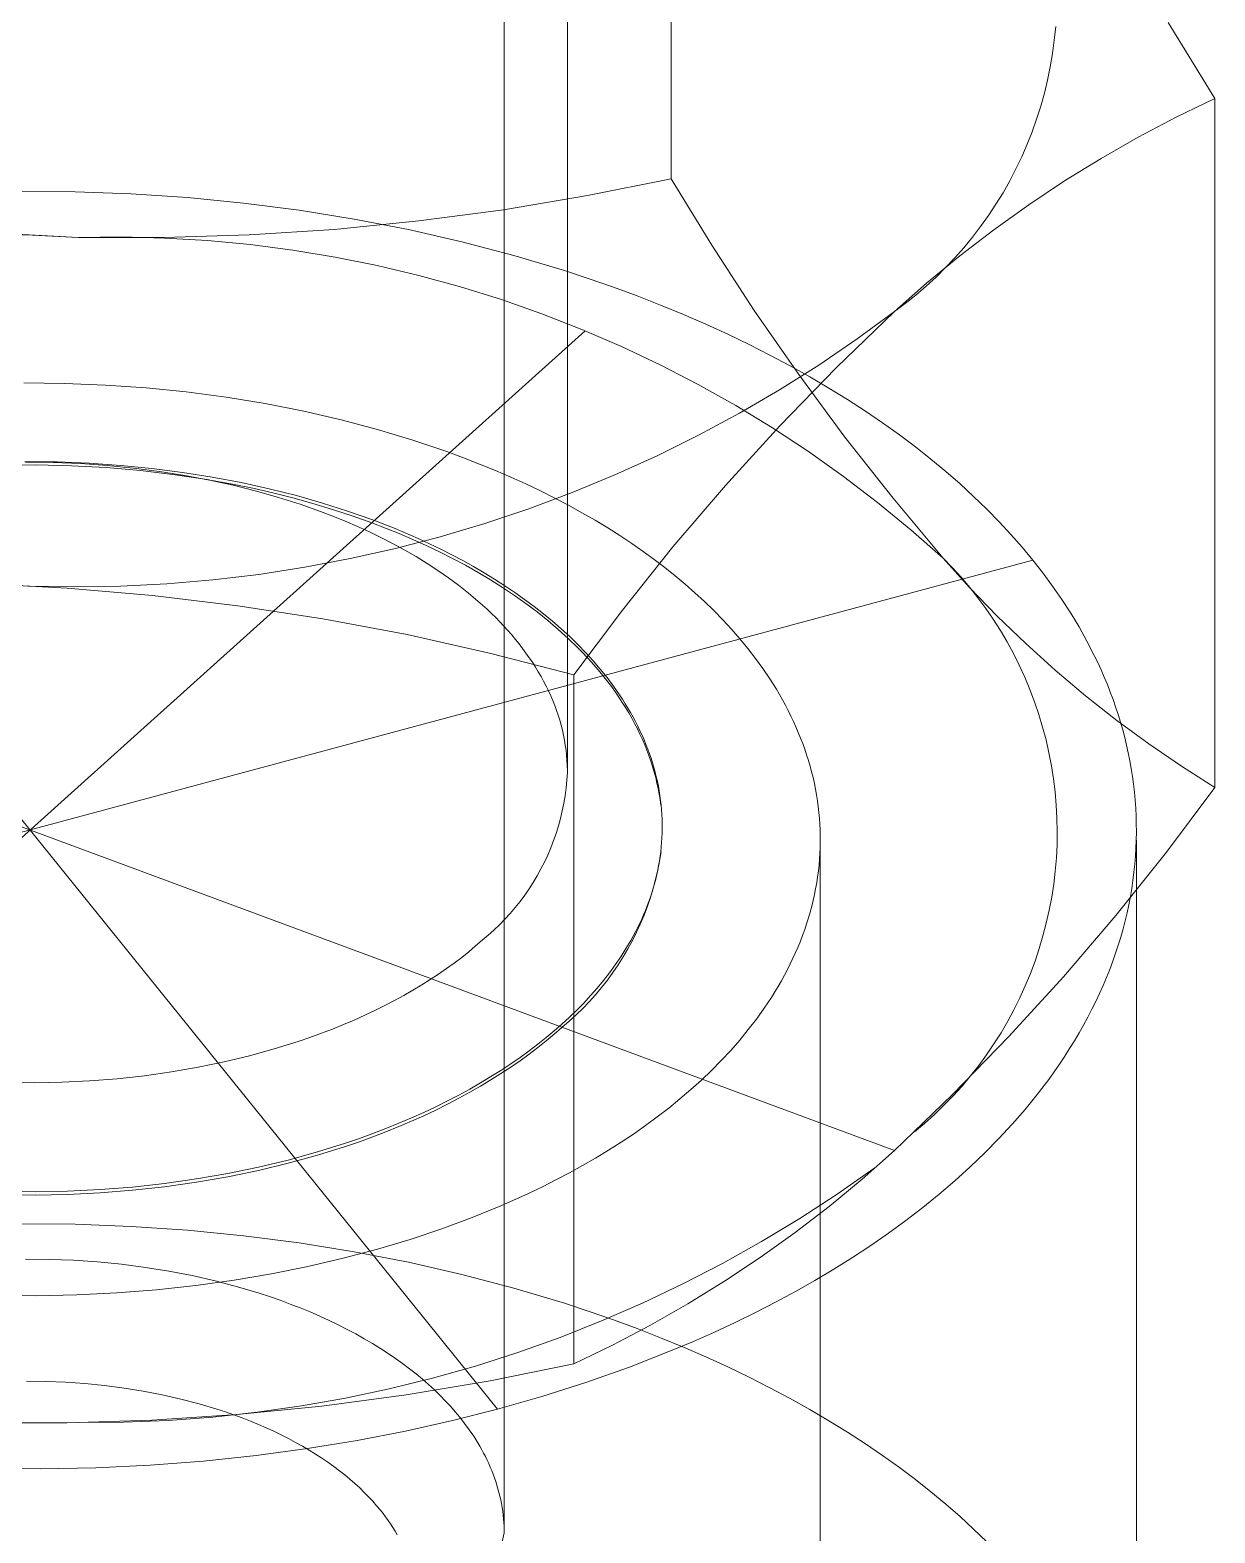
# Model space of a CAD drawing. Header units: inches. Extents: x -6 to 195, y -3 to 126.
# Drawn here: x 115.1991 to 115.4942, y 55.7887 to 56.163 of the extents above; entities that cross this region are included whole.
import ezdxf

# ---------------------------------------------------------------- set-up
doc = ezdxf.new("R2010")
doc.units = ezdxf.units.IN
doc.linetypes.add('HIDDEN', pattern=[1.905, 1.27, -0.635])
doc.layers.add('ZANO_R_przerywana', color=250, linetype='HIDDEN', lineweight=0)

msp = doc.modelspace()

# ---------------------------------------------------------------- linework, layer by layer
at = {"layer": 'ZANO_R_przerywana'}
for p, q in [((115.33294, 56.30395), (115.33294, 55.97806)), ((115.35877, 56.12594), (115.35877, 56.29756)), ((115.31719, 56.26458), (115.31719, 55.78869)), ((115.45457, 56.16383), (115.45423, 56.16048)), ((115.49425, 56.14595), (115.48262, 56.16484)), ((115.45423, 56.16048), (115.45378, 56.15714)), ((115.45378, 56.15714), (115.45322, 56.15382)), ((115.45322, 56.15382), (115.45254, 56.15052)), ((115.45254, 56.15052), (115.45175, 56.14725)), ((115.45175, 56.14725), (115.45084, 56.14401)), ((115.48462, 56.14129), (115.49425, 56.14595)), ((115.49425, 55.97432), (115.49425, 56.14595)), ((115.45084, 56.14401), (115.44982, 56.1408)), ((115.47515, 56.1363), (115.48462, 56.14129)), ((115.4487, 56.13763), (115.44746, 56.1345)), ((115.44982, 56.1408), (115.4487, 56.13763)), ((115.44746, 56.1345), (115.44611, 56.13141)), ((115.46587, 56.13099), (115.47515, 56.1363)), ((115.44611, 56.13141), (115.44466, 56.12837)), ((115.45676, 56.12538), (115.46587, 56.13099)), ((115.44466, 56.12837), (115.44311, 56.12539)), ((115.19647, 56.12284), (115.21034, 56.12271)), ((115.21034, 56.12271), (115.22429, 56.12218)), ((115.33796, 56.12173), (115.35877, 56.12594)), ((115.35877, 56.12594), (115.36888, 56.10939)), ((115.44145, 56.12246), (115.43969, 56.11959)), ((115.44311, 56.12539), (115.44145, 56.12246)), ((115.44786, 56.11945), (115.45676, 56.12538)), ((115.22429, 56.12218), (115.23827, 56.12123)), ((115.23827, 56.12123), (115.25222, 56.11986)), ((115.25222, 56.11986), (115.26609, 56.11807)), ((115.31702, 56.11821), (115.33796, 56.12173)), ((115.43969, 56.11959), (115.43783, 56.11678)), ((115.43916, 56.11323), (115.44786, 56.11945)), ((115.26609, 56.11807), (115.27981, 56.11587)), ((115.27484, 56.11331), (115.29597, 56.11541)), ((115.27981, 56.11587), (115.29334, 56.11325)), ((115.29597, 56.11541), (115.31702, 56.11821)), ((115.43783, 56.11678), (115.43588, 56.11403)), ((115.18812, 56.11212), (115.19966, 56.11191)), ((115.18984, 56.11244), (115.21119, 56.11132)), ((115.19966, 56.11191), (115.21119, 56.11132)), ((115.21119, 56.11132), (115.22189, 56.11143)), ((115.21119, 56.11132), (115.23242, 56.11127)), ((115.22189, 56.11143), (115.23258, 56.11117)), ((115.23242, 56.11127), (115.25365, 56.11193)), ((115.23258, 56.11117), (115.24326, 56.11054)), ((115.25365, 56.11193), (115.27484, 56.11331)), ((115.29334, 56.11325), (115.30661, 56.11023)), ((115.43068, 56.10671), (115.43916, 56.11323)), ((115.43383, 56.11136), (115.4317, 56.10876)), ((115.43588, 56.11403), (115.43383, 56.11136)), ((115.31555, 55.81953), (115.08261, 56.10794)), ((115.24326, 56.11054), (115.25391, 56.10954)), ((115.25391, 56.10954), (115.26452, 56.10817)), ((115.26452, 56.10817), (115.27508, 56.10643)), ((115.30661, 56.11023), (115.31958, 56.10683)), ((115.36888, 56.10939), (115.37948, 56.09314)), ((115.4317, 56.10876), (115.42947, 56.10624)), ((115.27508, 56.10643), (115.28556, 56.10432)), ((115.28556, 56.10432), (115.29597, 56.10185)), ((115.31958, 56.10683), (115.33219, 56.10306)), ((115.42242, 56.09991), (115.43068, 56.10671)), ((115.42716, 56.10379), (115.42476, 56.10142)), ((115.42947, 56.10624), (115.42716, 56.10379)), ((115.29597, 56.10185), (115.30629, 56.09901)), ((115.33219, 56.10306), (115.33835, 56.10103)), ((115.33835, 56.10103), (115.3444, 56.09893)), ((115.4144, 56.09284), (115.42242, 56.09991)), ((115.42476, 56.10142), (115.42228, 56.09914)), ((115.30629, 56.09901), (115.3165, 56.09582)), ((115.3444, 56.09893), (115.35035, 56.09674)), ((115.35035, 56.09674), (115.35617, 56.09447)), ((115.41973, 56.09695), (115.4171, 56.09485)), ((115.42228, 56.09914), (115.41973, 56.09695)), ((115.3165, 56.09582), (115.32659, 56.09228)), ((115.35617, 56.09447), (115.36188, 56.09212)), ((115.37948, 56.09314), (115.39055, 56.07721)), ((115.3999, 56.07886), (115.4144, 56.09284)), ((115.4144, 56.09284), (115.40508, 56.08603)), ((115.4171, 56.09485), (115.4144, 56.09284)), ((115.32659, 56.09228), (115.33656, 56.08839)), ((115.36188, 56.09212), (115.36745, 56.0897)), ((115.36745, 56.0897), (115.3729, 56.08721)), ((115.06079, 55.83942), (115.33738, 56.08805)), ((115.33656, 56.08839), (115.34638, 56.08415)), ((115.3729, 56.08721), (115.37822, 56.08465)), ((115.40508, 56.08603), (115.39553, 56.07954)), ((115.34638, 56.08415), (115.35605, 56.07957)), ((115.37822, 56.08465), (115.3834, 56.08202)), ((115.3834, 56.08202), (115.38844, 56.07934)), ((115.35605, 56.07957), (115.36555, 56.07466)), ((115.39553, 56.07954), (115.38576, 56.07338)), ((115.38586, 56.06443), (115.3999, 56.07886)), ((115.38844, 56.07934), (115.39334, 56.0766)), ((115.19756, 56.07507), (115.2077, 56.07496)), ((115.2077, 56.07496), (115.21785, 56.07455)), ((115.21785, 56.07455), (115.22797, 56.07384)), ((115.22797, 56.07384), (115.238, 56.07283)), ((115.36555, 56.07466), (115.37488, 56.06942)), ((115.39055, 56.07721), (115.40208, 56.06161)), ((115.39334, 56.0766), (115.3981, 56.0738)), ((115.3981, 56.0738), (115.4027, 56.07095)), ((115.238, 56.07283), (115.24792, 56.07152)), ((115.24792, 56.07152), (115.25768, 56.06992)), ((115.25768, 56.06992), (115.26725, 56.06804)), ((115.38576, 56.07338), (115.37579, 56.06756)), ((115.4027, 56.07095), (115.40716, 56.06806)), ((115.26725, 56.06804), (115.27659, 56.06589)), ((115.37579, 56.06756), (115.36563, 56.06208)), ((115.37488, 56.06942), (115.38402, 56.06386)), ((115.40716, 56.06806), (115.41147, 56.06513)), ((115.27659, 56.06589), (115.28567, 56.06349)), ((115.28567, 56.06349), (115.29446, 56.06084)), ((115.37229, 56.04955), (115.38586, 56.06443)), ((115.38402, 56.06386), (115.39296, 56.05798)), ((115.41147, 56.06513), (115.41563, 56.06215)), ((115.29446, 56.06084), (115.30293, 56.05797)), ((115.36563, 56.06208), (115.35528, 56.05696)), ((115.40208, 56.06161), (115.41407, 56.04636)), ((115.41563, 56.06215), (115.41964, 56.05914)), ((115.41964, 56.05914), (115.42349, 56.0561)), ((115.20585, 56.05539), (115.19781, 56.05547)), ((115.20483, 56.05527), (115.198, 56.05534)), ((115.21161, 56.055), (115.20483, 56.05527)), ((115.21382, 56.05507), (115.20585, 56.05539)), ((115.2183, 56.05454), (115.21161, 56.055)), ((115.22169, 56.05453), (115.21382, 56.05507)), ((115.30293, 56.05797), (115.30704, 56.05646)), ((115.30704, 56.05646), (115.31106, 56.05489)), ((115.35528, 56.05696), (115.34477, 56.05218)), ((115.39296, 56.05798), (115.40169, 56.05179)), ((115.42349, 56.0561), (115.42719, 56.05302)), ((115.20073, 56.05465), (115.19208, 56.05457)), ((115.20938, 56.05446), (115.20073, 56.05465)), ((115.21802, 56.05399), (115.20938, 56.05446)), ((115.22663, 56.05324), (115.21802, 56.05399)), ((115.22488, 56.05389), (115.2183, 56.05454)), ((115.22944, 56.05377), (115.22169, 56.05453)), ((115.23134, 56.05306), (115.22488, 56.05389)), ((115.23522, 56.05222), (115.22663, 56.05324)), ((115.23703, 56.05279), (115.22944, 56.05377)), ((115.23764, 56.05206), (115.23134, 56.05306)), ((115.24377, 56.05092), (115.23522, 56.05222)), ((115.24444, 56.05162), (115.23703, 56.05279)), ((115.24377, 56.0509), (115.23764, 56.05206)), ((115.25166, 56.05026), (115.24444, 56.05162)), ((115.31106, 56.05489), (115.31499, 56.05328)), ((115.31499, 56.05328), (115.31883, 56.05163)), ((115.31883, 56.05163), (115.32257, 56.04993)), ((115.34477, 56.05218), (115.3341, 56.04777)), ((115.40169, 56.05179), (115.41019, 56.04531)), ((115.42719, 56.05302), (115.43074, 56.04992)), ((115.24972, 56.0496), (115.24377, 56.0509)), ((115.2495, 56.04988), (115.24444, 56.0508)), ((115.25454, 56.04885), (115.2495, 56.04988)), ((115.25547, 56.04815), (115.24972, 56.0496)), ((115.25865, 56.04872), (115.25166, 56.05026)), ((115.25956, 56.04769), (115.25454, 56.04885)), ((115.26101, 56.04657), (115.25547, 56.04815)), ((115.26542, 56.04701), (115.25865, 56.04872)), ((115.26456, 56.04643), (115.25956, 56.04769)), ((115.32257, 56.04993), (115.32622, 56.04819)), ((115.3341, 56.04777), (115.32329, 56.04373)), ((115.32622, 56.04819), (115.32977, 56.04641)), ((115.35921, 56.03424), (115.37229, 56.04955)), ((115.43074, 56.04992), (115.43413, 56.0468)), ((115.26633, 56.04488), (115.26101, 56.04657)), ((115.26952, 56.04505), (115.26456, 56.04643)), ((115.27194, 56.04516), (115.26542, 56.04701)), ((115.27142, 56.04308), (115.26633, 56.04488)), ((115.27445, 56.04355), (115.26952, 56.04505)), ((115.27819, 56.04317), (115.27194, 56.04516)), ((115.32329, 56.04373), (115.31234, 56.04006)), ((115.32977, 56.04641), (115.33322, 56.0446)), ((115.33322, 56.0446), (115.33657, 56.04276)), ((115.41019, 56.04531), (115.41847, 56.03853)), ((115.41407, 56.04636), (115.42651, 56.03147)), ((115.43413, 56.0468), (115.43738, 56.04366)), ((115.4144, 55.88389), (114.98376, 56.04358)), ((115.27452, 56.0419), (115.27142, 56.04308)), ((115.27934, 56.04195), (115.27445, 56.04355)), ((115.2776, 56.04065), (115.27452, 56.0419)), ((115.28064, 56.03934), (115.2776, 56.04065)), ((115.28419, 56.04105), (115.27819, 56.04317)), ((115.28419, 56.04024), (115.27934, 56.04195)), ((115.29001, 56.03879), (115.28419, 56.04105)), ((115.28762, 56.03892), (115.28419, 56.04024)), ((115.31234, 56.04006), (115.30128, 56.03677)), ((115.33657, 56.04276), (115.33982, 56.04088)), ((115.33982, 56.04088), (115.34297, 56.03898)), ((115.43738, 56.04366), (115.44047, 56.04051)), ((115.44047, 56.04051), (115.44341, 56.03734)), ((115.28365, 56.03796), (115.28064, 56.03934)), ((115.28663, 56.03652), (115.28365, 56.03796)), ((115.28955, 56.03502), (115.28663, 56.03652)), ((115.29103, 56.03755), (115.28762, 56.03892)), ((115.29575, 56.03633), (115.29001, 56.03879)), ((115.30128, 56.03677), (115.29011, 56.03385)), ((115.29441, 56.03611), (115.29103, 56.03755)), ((115.29858, 56.03503), (115.29575, 56.03633)), ((115.34297, 56.03898), (115.34602, 56.03705)), ((115.34602, 56.03705), (115.34896, 56.0351)), ((115.41847, 56.03853), (115.42651, 56.03147)), ((115.44341, 56.03734), (115.44621, 56.03416)), ((115.29011, 56.03385), (115.27884, 56.03132)), ((115.29243, 56.03345), (115.28955, 56.03502)), ((115.29524, 56.03182), (115.29243, 56.03345)), ((115.29775, 56.0346), (115.29441, 56.03611)), ((115.30106, 56.03302), (115.29775, 56.0346)), ((115.30138, 56.03368), (115.29858, 56.03503)), ((115.30431, 56.03138), (115.30106, 56.03302)), ((115.30415, 56.03228), (115.30138, 56.03368)), ((115.34663, 56.01852), (115.35921, 56.03424)), ((115.34896, 56.0351), (115.35181, 56.03312)), ((115.35181, 56.03312), (115.35455, 56.03113)), ((115.44621, 56.03416), (115.44885, 56.03098)), ((114.94931, 55.89649), (115.44885, 56.03098)), ((115.2675, 56.02917), (115.25609, 56.02741)), ((115.27884, 56.03132), (115.2675, 56.02917)), ((115.298, 56.03012), (115.29524, 56.03182)), ((115.30069, 56.02837), (115.298, 56.03012)), ((115.30688, 56.03083), (115.30415, 56.03228)), ((115.30752, 56.02967), (115.30431, 56.03138)), ((115.30957, 56.02934), (115.30688, 56.03083)), ((115.31067, 56.02789), (115.30752, 56.02967)), ((115.31221, 56.0278), (115.30957, 56.02934)), ((115.35455, 56.03113), (115.35719, 56.02912)), ((115.35719, 56.02912), (115.35976, 56.02708)), ((115.42651, 56.03147), (115.42881, 56.02911)), ((115.42651, 56.03147), (115.43313, 56.02414)), ((115.42881, 56.02911), (115.43102, 56.02668)), ((115.44885, 56.03098), (115.45138, 56.02776)), ((115.18697, 56.0251), (115.20832, 56.02397)), ((115.23312, 56.02507), (115.22159, 56.02448)), ((115.24462, 56.02604), (115.23312, 56.02507)), ((115.25609, 56.02741), (115.24462, 56.02604)), ((115.3033, 56.02656), (115.30069, 56.02837)), ((115.30583, 56.02468), (115.3033, 56.02656)), ((115.31375, 56.02605), (115.31067, 56.02789)), ((115.31481, 56.02621), (115.31221, 56.0278)), ((115.31677, 56.02415), (115.31375, 56.02605)), ((115.31736, 56.02458), (115.31481, 56.02621)), ((115.35976, 56.02708), (115.36226, 56.02499)), ((115.36226, 56.02499), (115.36471, 56.02284)), ((115.43102, 56.02668), (115.43315, 56.02417)), ((115.45138, 56.02776), (115.4538, 56.02448)), ((115.21005, 56.02429), (115.1985, 56.0245)), ((115.20832, 56.02397), (115.22962, 56.02213)), ((115.22159, 56.02448), (115.21005, 56.02429)), ((115.22962, 56.02213), (115.25085, 56.01959)), ((115.30828, 56.02275), (115.30583, 56.02468)), ((115.31064, 56.02077), (115.30828, 56.02275)), ((115.31972, 56.02218), (115.31677, 56.02415)), ((115.31986, 56.0229), (115.31736, 56.02458)), ((115.32258, 56.02015), (115.31972, 56.02218)), ((115.32229, 56.02117), (115.31986, 56.0229)), ((115.36471, 56.02284), (115.36709, 56.02065)), ((115.43313, 56.02414), (115.44, 56.01703)), ((115.43315, 56.02417), (115.4352, 56.02159)), ((115.4352, 56.02159), (115.43715, 56.01894)), ((115.4538, 56.02448), (115.45611, 56.02114)), ((115.25085, 56.01959), (115.27198, 56.01634)), ((115.31291, 56.01873), (115.31064, 56.02077)), ((115.314, 56.01769), (115.31291, 56.01873)), ((115.31507, 56.01663), (115.314, 56.01769)), ((115.32467, 56.01941), (115.32229, 56.02117)), ((115.32537, 56.01805), (115.32258, 56.02015)), ((115.32699, 56.01759), (115.32467, 56.01941)), ((115.32806, 56.0159), (115.32537, 56.01805)), ((115.32923, 56.01574), (115.32699, 56.01759)), ((115.33456, 56.0024), (115.34663, 56.01852)), ((115.36709, 56.02065), (115.3694, 56.0184)), ((115.3694, 56.0184), (115.37164, 56.01611)), ((115.43715, 56.01894), (115.43902, 56.01622)), ((115.45611, 56.02114), (115.45831, 56.01775)), ((115.45831, 56.01775), (115.46039, 56.0143)), ((115.27198, 56.01634), (115.29299, 56.01239)), ((115.31611, 56.01557), (115.31507, 56.01663)), ((115.31713, 56.01449), (115.31611, 56.01557)), ((115.31811, 56.01341), (115.31713, 56.01449)), ((115.33066, 56.01369), (115.32806, 56.0159)), ((115.33141, 56.01385), (115.32923, 56.01574)), ((115.33351, 56.01191), (115.33141, 56.01385)), ((115.37164, 56.01611), (115.37381, 56.01377)), ((115.37381, 56.01377), (115.37589, 56.01138)), ((115.43902, 56.01622), (115.44079, 56.01344)), ((115.44, 56.01703), (115.44711, 56.01016)), ((115.46039, 56.0143), (115.46235, 56.01079)), ((115.29299, 56.01239), (115.31385, 56.00774)), ((115.31907, 56.01231), (115.31811, 56.01341)), ((115.32001, 56.0112), (115.31907, 56.01231)), ((115.32091, 56.01008), (115.32001, 56.0112)), ((115.32178, 56.00895), (115.32091, 56.01008)), ((115.33315, 56.01143), (115.33066, 56.01369)), ((115.33555, 56.00911), (115.33315, 56.01143)), ((115.33554, 56.00994), (115.33351, 56.01191)), ((115.37589, 56.01138), (115.37789, 56.00895)), ((115.44079, 56.01344), (115.44246, 56.01061)), ((115.44246, 56.01061), (115.44403, 56.00771)), ((115.44711, 56.01016), (115.45444, 56.00353)), ((115.46235, 56.01079), (115.46418, 56.00723)), ((115.31385, 56.00774), (115.33456, 56.0024)), ((115.32262, 56.00781), (115.32178, 56.00895)), ((115.32343, 56.00666), (115.32262, 56.00781)), ((115.32421, 56.0055), (115.32343, 56.00666)), ((115.33748, 56.00793), (115.33554, 56.00994)), ((115.3367, 56.00793), (115.33555, 56.00911)), ((115.33783, 56.00674), (115.3367, 56.00793)), ((115.33935, 56.00588), (115.33748, 56.00793)), ((115.33893, 56.00554), (115.33783, 56.00674)), ((115.37789, 56.00895), (115.37981, 56.00647)), ((115.37981, 56.00647), (115.38163, 56.00395)), ((115.44403, 56.00771), (115.44551, 56.00477)), ((115.46418, 56.00723), (115.46504, 56.00543)), ((115.32496, 56.00433), (115.32421, 56.0055)), ((115.32568, 56.00316), (115.32496, 56.00433)), ((115.32637, 56.00198), (115.32568, 56.00316)), ((115.34, 56.00433), (115.33893, 56.00554)), ((115.34113, 56.0038), (115.33935, 56.00588)), ((115.34104, 56.0031), (115.34, 56.00433)), ((115.34204, 56.00186), (115.34104, 56.0031)), ((115.34282, 56.00169), (115.34113, 56.0038)), ((115.38163, 56.00395), (115.38336, 56.00139)), ((115.44551, 56.00477), (115.44688, 56.00178)), ((115.45444, 56.00353), (115.462, 55.99716)), ((115.46504, 56.00543), (115.46588, 56.00362)), ((115.46588, 56.00362), (115.46667, 56.00179)), ((115.32702, 56.00079), (115.32637, 56.00198)), ((115.32764, 55.99959), (115.32702, 56.00079)), ((115.32822, 55.99839), (115.32764, 55.99959)), ((115.33456, 55.83078), (115.33456, 56.0024)), ((115.34302, 56.00062), (115.34204, 56.00186)), ((115.34442, 55.99955), (115.34282, 56.00169)), ((115.34397, 55.99936), (115.34302, 56.00062)), ((115.34489, 55.99809), (115.34397, 55.99936)), ((115.34593, 55.99739), (115.34442, 55.99955)), ((115.38336, 56.00139), (115.38499, 55.99879)), ((115.38499, 55.99879), (115.38576, 55.99747)), ((115.44688, 56.00178), (115.44815, 55.99874)), ((115.46667, 56.00179), (115.46744, 55.99995)), ((115.46744, 55.99995), (115.46817, 55.99811)), ((115.32878, 55.99718), (115.32822, 55.99839)), ((115.3293, 55.99597), (115.32878, 55.99718)), ((115.32978, 55.99475), (115.3293, 55.99597)), ((115.34577, 55.99681), (115.34489, 55.99809)), ((115.34662, 55.99553), (115.34577, 55.99681)), ((115.34665, 55.99629), (115.34593, 55.99739)), ((115.34744, 55.99423), (115.34662, 55.99553)), ((115.34735, 55.99519), (115.34665, 55.99629)), ((115.34802, 55.99408), (115.34735, 55.99519)), ((115.38576, 55.99747), (115.38652, 55.99615)), ((115.38652, 55.99615), (115.38724, 55.99482)), ((115.44815, 55.99874), (115.44931, 55.99566)), ((115.44931, 55.99566), (115.45037, 55.99254)), ((115.462, 55.99716), (115.46977, 55.99104)), ((115.46817, 55.99811), (115.46886, 55.99625)), ((115.46886, 55.99625), (115.46951, 55.99438)), ((115.33023, 55.99352), (115.32978, 55.99475)), ((115.33065, 55.9923), (115.33023, 55.99352)), ((115.33103, 55.99107), (115.33065, 55.9923)), ((115.34822, 55.99293), (115.34744, 55.99423)), ((115.34867, 55.99297), (115.34802, 55.99408)), ((115.34897, 55.99162), (115.34822, 55.99293)), ((115.34929, 55.99185), (115.34867, 55.99297)), ((115.34969, 55.9903), (115.34897, 55.99162)), ((115.34989, 55.99073), (115.34929, 55.99185)), ((115.38724, 55.99482), (115.38794, 55.99348)), ((115.38794, 55.99348), (115.38861, 55.99213)), ((115.38861, 55.99213), (115.38926, 55.99077)), ((115.45037, 55.99254), (115.45132, 55.98939)), ((115.46951, 55.99438), (115.47013, 55.9925)), ((115.47013, 55.9925), (115.47071, 55.9906)), ((115.33138, 55.98983), (115.33103, 55.99107)), ((115.33169, 55.9886), (115.33138, 55.98983)), ((115.33197, 55.98736), (115.33169, 55.9886)), ((115.35037, 55.98897), (115.34969, 55.9903)), ((115.35047, 55.9896), (115.34989, 55.99073)), ((115.35102, 55.98764), (115.35037, 55.98897)), ((115.35101, 55.98847), (115.35047, 55.9896)), ((115.35154, 55.98733), (115.35101, 55.98847)), ((115.35163, 55.9863), (115.35102, 55.98764)), ((115.38926, 55.99077), (115.38987, 55.9894)), ((115.38987, 55.9894), (115.39046, 55.98803)), ((115.39046, 55.98803), (115.39102, 55.98664)), ((115.45132, 55.98939), (115.45217, 55.9862)), ((115.46977, 55.99104), (115.47774, 55.98519)), ((115.47071, 55.9906), (115.47126, 55.9887)), ((115.47126, 55.9887), (115.47176, 55.98679)), ((115.33221, 55.98612), (115.33197, 55.98736)), ((115.33242, 55.98488), (115.33221, 55.98612)), ((115.33259, 55.98364), (115.33242, 55.98488)), ((115.35204, 55.98619), (115.35154, 55.98733)), ((115.35221, 55.98496), (115.35163, 55.9863)), ((115.35251, 55.98505), (115.35204, 55.98619)), ((115.35275, 55.98361), (115.35221, 55.98496)), ((115.35295, 55.9839), (115.35251, 55.98505)), ((115.35338, 55.98275), (115.35295, 55.9839)), ((115.39102, 55.98664), (115.39156, 55.98525)), ((115.39156, 55.98525), (115.39206, 55.98386)), ((115.39206, 55.98386), (115.39253, 55.98246)), ((115.45217, 55.9862), (115.4529, 55.98299)), ((115.47176, 55.98679), (115.47223, 55.98487)), ((115.47223, 55.98487), (115.47266, 55.98294)), ((115.47774, 55.98519), (115.4859, 55.97962)), ((115.33273, 55.9824), (115.33259, 55.98364)), ((115.33283, 55.98116), (115.33273, 55.9824)), ((115.3329, 55.97992), (115.33283, 55.98116)), ((115.35326, 55.98226), (115.35275, 55.98361)), ((115.35373, 55.9809), (115.35326, 55.98226)), ((115.35377, 55.9816), (115.35338, 55.98275)), ((115.35417, 55.97954), (115.35373, 55.9809)), ((115.35414, 55.98044), (115.35377, 55.9816)), ((115.35448, 55.97928), (115.35414, 55.98044)), ((115.39253, 55.98246), (115.39297, 55.98105)), ((115.39297, 55.98105), (115.39339, 55.97963)), ((115.4529, 55.98299), (115.45352, 55.97976)), ((115.47266, 55.98294), (115.47304, 55.981)), ((115.47304, 55.981), (115.47339, 55.97906)), ((115.33282, 55.97613), (115.33294, 55.97806)), ((115.33294, 55.97868), (115.3329, 55.97992)), ((115.35456, 55.97817), (115.35417, 55.97954)), ((115.3548, 55.97812), (115.35448, 55.97928)), ((115.35493, 55.9768), (115.35456, 55.97817)), ((115.35509, 55.97695), (115.3548, 55.97812)), ((115.35525, 55.97543), (115.35493, 55.9768)), ((115.35535, 55.97579), (115.35509, 55.97695)), ((115.39339, 55.97963), (115.39377, 55.97821)), ((115.39377, 55.97821), (115.39413, 55.97678)), ((115.39413, 55.97678), (115.39445, 55.97535)), ((115.45352, 55.97976), (115.45403, 55.97651)), ((115.45403, 55.97651), (115.45443, 55.97324)), ((115.47339, 55.97906), (115.4737, 55.9771)), ((115.4737, 55.9771), (115.47396, 55.97514)), ((115.4859, 55.97962), (115.49425, 55.97432)), ((115.33237, 55.97229), (115.33263, 55.97421)), ((115.33263, 55.97421), (115.33282, 55.97613)), ((115.35554, 55.97406), (115.35525, 55.97543)), ((115.35559, 55.97462), (115.35535, 55.97579)), ((115.3558, 55.97269), (115.35554, 55.97406)), ((115.35581, 55.97346), (115.35559, 55.97462)), ((115.35601, 55.97132), (115.3558, 55.97269)), ((115.35599, 55.97229), (115.35581, 55.97346)), ((115.39445, 55.97535), (115.39474, 55.97392)), ((115.39474, 55.97392), (115.395, 55.97248)), ((115.45443, 55.97324), (115.45472, 55.96996)), ((115.47396, 55.97514), (115.47419, 55.97318)), ((115.47419, 55.97318), (115.47437, 55.9712)), ((115.49425, 55.97432), (115.48218, 55.9582)), ((115.33167, 55.9685), (115.33205, 55.97039)), ((115.33205, 55.97039), (115.33237, 55.97229)), ((115.35615, 55.97112), (115.35599, 55.97229)), ((115.35619, 55.96994), (115.35601, 55.97132)), ((115.35628, 55.96995), (115.35615, 55.97112)), ((115.35639, 55.96878), (115.35628, 55.96995)), ((115.395, 55.97248), (115.39523, 55.97103)), ((115.39523, 55.97103), (115.39542, 55.96959)), ((115.39542, 55.96959), (115.39559, 55.96813)), ((115.45472, 55.96996), (115.45489, 55.96667)), ((115.47437, 55.9712), (115.47451, 55.96922)), ((115.47451, 55.96922), (115.47461, 55.96723)), ((115.33072, 55.96475), (115.33123, 55.96662)), ((115.33123, 55.96662), (115.33167, 55.9685)), ((115.35647, 55.96762), (115.35639, 55.96878)), ((115.35653, 55.96645), (115.35647, 55.96762)), ((115.35656, 55.96529), (115.35653, 55.96645)), ((115.35656, 55.96412), (115.35656, 55.96529)), ((115.39559, 55.96813), (115.39572, 55.96668)), ((115.39572, 55.96668), (115.39582, 55.96522)), ((115.39582, 55.96522), (115.39589, 55.96376)), ((115.45489, 55.96667), (115.45496, 55.96338)), ((115.47461, 55.96723), (115.47466, 55.96524)), ((115.47466, 55.96524), (115.47467, 55.96325)), ((115.32951, 55.96109), (115.33014, 55.96291)), ((115.33014, 55.96291), (115.33072, 55.96475)), ((115.35642, 55.96064), (115.35649, 55.9618)), ((115.35649, 55.9618), (115.35654, 55.96296)), ((115.35654, 55.96296), (115.35656, 55.96412)), ((115.39589, 55.96376), (115.39593, 55.9623)), ((115.39593, 55.9623), (115.39593, 55.96084)), ((115.45496, 55.96338), (115.4549, 55.96008)), ((115.47467, 55.96325), (115.47464, 55.96125)), ((115.32806, 55.95751), (115.32881, 55.95929)), ((115.32881, 55.95929), (115.32951, 55.96109)), ((115.35591, 55.95602), (115.35628, 55.95833)), ((115.35604, 55.95719), (115.35619, 55.95834)), ((115.35619, 55.95834), (115.35632, 55.95949)), ((115.35632, 55.95949), (115.35642, 55.96064)), ((115.39584, 55.95791), (115.39574, 55.95644)), ((115.3959, 55.95937), (115.39584, 55.95791)), ((115.39593, 55.96084), (115.3959, 55.95937)), ((115.39593, 55.95937), (115.39593, 52.10396)), ((115.4549, 55.96008), (115.45474, 55.95679)), ((115.48218, 55.9582), (115.46959, 55.94248)), ((115.47456, 55.95924), (115.47444, 55.95723)), ((115.47464, 55.96125), (115.47456, 55.95924)), ((115.47467, 55.96125), (115.47467, 55.70657)), ((115.32543, 55.95235), (115.32636, 55.95404)), ((115.32636, 55.95404), (115.32724, 55.95576)), ((115.32724, 55.95576), (115.32806, 55.95751)), ((115.35545, 55.95373), (115.35591, 55.95602)), ((115.35545, 55.95376), (115.35567, 55.9549)), ((115.35567, 55.9549), (115.35587, 55.95604)), ((115.35587, 55.95604), (115.35604, 55.95719)), ((115.39562, 55.95498), (115.39546, 55.95351)), ((115.39574, 55.95644), (115.39562, 55.95498)), ((115.45474, 55.95679), (115.45447, 55.95351)), ((115.47428, 55.95522), (115.47407, 55.95321)), ((115.47444, 55.95723), (115.47428, 55.95522)), ((115.3234, 55.94906), (115.32444, 55.95069)), ((115.32444, 55.95069), (115.32543, 55.95235)), ((115.35432, 55.9492), (115.35492, 55.95146)), ((115.35432, 55.94925), (115.35464, 55.95037)), ((115.35464, 55.95037), (115.35493, 55.9515)), ((115.35492, 55.95146), (115.35545, 55.95373)), ((115.35493, 55.9515), (115.3552, 55.95263)), ((115.3552, 55.95263), (115.35545, 55.95376)), ((115.39504, 55.95058), (115.39478, 55.94912)), ((115.39526, 55.95205), (115.39504, 55.95058)), ((115.39546, 55.95351), (115.39526, 55.95205)), ((115.45408, 55.95024), (115.45358, 55.94699)), ((115.45447, 55.95351), (115.45408, 55.95024)), ((115.47382, 55.95119), (115.47352, 55.94918)), ((115.47407, 55.95321), (115.47382, 55.95119)), ((115.32115, 55.94593), (115.3223, 55.94748)), ((115.3223, 55.94748), (115.3234, 55.94906)), ((115.35288, 55.94476), (115.35364, 55.94697)), ((115.35322, 55.94592), (115.35361, 55.94702)), ((115.35361, 55.94702), (115.35397, 55.94813)), ((115.35364, 55.94697), (115.35432, 55.9492)), ((115.35397, 55.94813), (115.35432, 55.94925)), ((115.39448, 55.94766), (115.39416, 55.9462)), ((115.39478, 55.94912), (115.39448, 55.94766)), ((115.45358, 55.94699), (115.45297, 55.94375)), ((115.47317, 55.94716), (115.47278, 55.94514)), ((115.47352, 55.94918), (115.47317, 55.94716)), ((115.31738, 55.94152), (115.31869, 55.94295)), ((115.31869, 55.94295), (115.31994, 55.94442)), ((115.31994, 55.94442), (115.32115, 55.94593)), ((115.35145, 55.94156), (115.35192, 55.94264)), ((115.35192, 55.94264), (115.35238, 55.94373)), ((115.35205, 55.94257), (115.35288, 55.94476)), ((115.35238, 55.94373), (115.35281, 55.94482)), ((115.35281, 55.94482), (115.35322, 55.94592)), ((115.39341, 55.94329), (115.39299, 55.94184)), ((115.3938, 55.94474), (115.39341, 55.94329)), ((115.39416, 55.9462), (115.3938, 55.94474)), ((115.45297, 55.94375), (115.45224, 55.94054)), ((115.47235, 55.94312), (115.47187, 55.94111)), ((115.47278, 55.94514), (115.47235, 55.94312)), ((115.31464, 55.93881), (115.31603, 55.94014)), ((115.31603, 55.94014), (115.31738, 55.94152)), ((115.34989, 55.93836), (115.35043, 55.93942)), ((115.35018, 55.9383), (115.35115, 55.94042)), ((115.35043, 55.93942), (115.35095, 55.94049)), ((115.35095, 55.94049), (115.35145, 55.94156)), ((115.35115, 55.94042), (115.35205, 55.94257)), ((115.39205, 55.93895), (115.39153, 55.93751)), ((115.39253, 55.94039), (115.39205, 55.93895)), ((115.39299, 55.94184), (115.39253, 55.94039)), ((115.45224, 55.94054), (115.45141, 55.93735)), ((115.46959, 55.94248), (115.45651, 55.92717)), ((115.47135, 55.93909), (115.47078, 55.93708)), ((115.47187, 55.94111), (115.47135, 55.93909)), ((115.31008, 55.93486), (115.31171, 55.93629)), ((115.31171, 55.93629), (115.31319, 55.93753)), ((115.31319, 55.93753), (115.31464, 55.93881)), ((115.34753, 55.9342), (115.34875, 55.93626)), ((115.34802, 55.93416), (115.34913, 55.93621)), ((115.34875, 55.93626), (115.34933, 55.93731)), ((115.34913, 55.93621), (115.35018, 55.9383)), ((115.34933, 55.93731), (115.34989, 55.93836)), ((115.39098, 55.93608), (115.39039, 55.93465)), ((115.39153, 55.93751), (115.39098, 55.93608)), ((115.45141, 55.93735), (115.45047, 55.9342)), ((115.47078, 55.93708), (115.47016, 55.93506)), ((115.30475, 55.93062), (115.3066, 55.93202)), ((115.3066, 55.93202), (115.30837, 55.93343)), ((115.30837, 55.93343), (115.31008, 55.93486)), ((115.34486, 55.93016), (115.34623, 55.93216)), ((115.34558, 55.93017), (115.34683, 55.93214)), ((115.34623, 55.93216), (115.34753, 55.9342)), ((115.34683, 55.93214), (115.34802, 55.93416)), ((115.38913, 55.9318), (115.38845, 55.93039)), ((115.38978, 55.93322), (115.38913, 55.9318)), ((115.39039, 55.93465), (115.38978, 55.93322)), ((115.45047, 55.9342), (115.44942, 55.93107)), ((115.4695, 55.93305), (115.46879, 55.93104)), ((115.47016, 55.93506), (115.4695, 55.93305)), ((115.29879, 55.9265), (115.30085, 55.92785)), ((115.30085, 55.92785), (115.30284, 55.92923)), ((115.30284, 55.92923), (115.30475, 55.93062)), ((115.34191, 55.92625), (115.34342, 55.92819)), ((115.34289, 55.92636), (115.34427, 55.92824)), ((115.34342, 55.92819), (115.34486, 55.93016)), ((115.34427, 55.92824), (115.34558, 55.93017)), ((115.38775, 55.92899), (115.38701, 55.92759)), ((115.38845, 55.93039), (115.38775, 55.92899)), ((115.44827, 55.92799), (115.44701, 55.92495)), ((115.44942, 55.93107), (115.44827, 55.92799)), ((115.46804, 55.92904), (115.46724, 55.92704)), ((115.46879, 55.93104), (115.46804, 55.92904)), ((115.29447, 55.92384), (115.29667, 55.92516)), ((115.29667, 55.92516), (115.29879, 55.9265)), ((115.3387, 55.92249), (115.34033, 55.92435)), ((115.33995, 55.92273), (115.34145, 55.92452)), ((115.34033, 55.92435), (115.34191, 55.92625)), ((115.34145, 55.92452), (115.34289, 55.92636)), ((115.38544, 55.92481), (115.38461, 55.92343)), ((115.38624, 55.92619), (115.38544, 55.92481)), ((115.38701, 55.92759), (115.38624, 55.92619)), ((115.45651, 55.92717), (115.44294, 55.9123)), ((115.44701, 55.92495), (115.44565, 55.92195)), ((115.4664, 55.92505), (115.46551, 55.92306)), ((115.46724, 55.92704), (115.4664, 55.92505)), ((115.28746, 55.92001), (115.28986, 55.92126)), ((115.28986, 55.92126), (115.2922, 55.92254)), ((115.2922, 55.92254), (115.29447, 55.92384)), ((115.33525, 55.91887), (115.337, 55.92066)), ((115.33677, 55.91931), (115.33839, 55.92099)), ((115.337, 55.92066), (115.3387, 55.92249)), ((115.33839, 55.92099), (115.33995, 55.92273)), ((115.38286, 55.9207), (115.38195, 55.91935)), ((115.38375, 55.92206), (115.38286, 55.9207)), ((115.38461, 55.92343), (115.38375, 55.92206)), ((115.44565, 55.92195), (115.44418, 55.919)), ((115.46458, 55.92107), (115.4636, 55.91909)), ((115.46551, 55.92306), (115.46458, 55.92107)), ((115.27984, 55.91642), (115.28245, 55.91759)), ((115.28245, 55.91759), (115.28499, 55.91879)), ((115.28499, 55.91879), (115.28746, 55.92001)), ((115.33159, 55.91542), (115.33344, 55.91713)), ((115.33337, 55.91611), (115.33509, 55.91768)), ((115.33344, 55.91713), (115.33525, 55.91887)), ((115.33509, 55.91768), (115.33677, 55.91931)), ((115.38003, 55.91667), (115.378, 55.91403)), ((115.38195, 55.91935), (115.38003, 55.91667)), ((115.44418, 55.919), (115.44262, 55.9161)), ((115.46258, 55.91712), (115.46152, 55.91516)), ((115.4636, 55.91909), (115.46258, 55.91712)), ((115.26881, 55.91208), (115.27166, 55.91312)), ((115.27166, 55.91312), (115.27445, 55.91418)), ((115.27445, 55.91418), (115.27717, 55.91529)), ((115.27717, 55.91529), (115.27984, 55.91642)), ((115.32766, 55.91205), (115.32966, 55.91373)), ((115.32766, 55.91124), (115.32966, 55.91291)), ((115.32966, 55.91373), (115.33159, 55.91542)), ((115.32966, 55.91291), (115.33159, 55.9146)), ((115.33159, 55.9146), (115.33337, 55.91611)), ((115.378, 55.91403), (115.37586, 55.91143)), ((115.44096, 55.91326), (115.4392, 55.91048)), ((115.44262, 55.9161), (115.44096, 55.91326)), ((115.46041, 55.9132), (115.45925, 55.91125)), ((115.46152, 55.91516), (115.46041, 55.9132)), ((115.25377, 55.90752), (115.25993, 55.90922)), ((115.25993, 55.90922), (115.2659, 55.91109)), ((115.2659, 55.91109), (115.26881, 55.91208)), ((115.3234, 55.90874), (115.32557, 55.91039)), ((115.3234, 55.90792), (115.32557, 55.90957)), ((115.32557, 55.91039), (115.32766, 55.91205)), ((115.32557, 55.90957), (115.32766, 55.91124)), ((115.37586, 55.91143), (115.37362, 55.90887)), ((115.44294, 55.9123), (115.4289, 55.89786)), ((115.4392, 55.91048), (115.43734, 55.90775)), ((115.45805, 55.90931), (115.45681, 55.90738)), ((115.45925, 55.91125), (115.45805, 55.90931)), ((115.24093, 55.90465), (115.24742, 55.90599)), ((115.24742, 55.90599), (115.25377, 55.90752)), ((115.31639, 55.90389), (115.31881, 55.90549)), ((115.31881, 55.90549), (115.32115, 55.90711)), ((115.31881, 55.90467), (115.32115, 55.90629)), ((115.32115, 55.90711), (115.3234, 55.90874)), ((115.32115, 55.90629), (115.3234, 55.90792)), ((115.37128, 55.90635), (115.36884, 55.90389)), ((115.37362, 55.90887), (115.37128, 55.90635)), ((115.43734, 55.90775), (115.4354, 55.9051)), ((115.45553, 55.90546), (115.45283, 55.90165)), ((115.45681, 55.90738), (115.45553, 55.90546)), ((115.21391, 55.90125), (115.22077, 55.90179)), ((115.22077, 55.90179), (115.22757, 55.90254)), ((115.22757, 55.90254), (115.2343, 55.9035)), ((115.2343, 55.9035), (115.24093, 55.90465)), ((115.3113, 55.90076), (115.31389, 55.90232)), ((115.3113, 55.89995), (115.31389, 55.9015)), ((115.31389, 55.90232), (115.31639, 55.90389)), ((115.31389, 55.9015), (115.31639, 55.90307)), ((115.31639, 55.90307), (115.31881, 55.90467)), ((115.36631, 55.90146), (115.36369, 55.89909)), ((115.36884, 55.90389), (115.36631, 55.90146)), ((115.43336, 55.90251), (115.43124, 55.89999)), ((115.4354, 55.9051), (115.43336, 55.90251)), ((115.45283, 55.90165), (115.44996, 55.89788)), ((115.19333, 55.90084), (115.20017, 55.90077)), ((115.20017, 55.90077), (115.20703, 55.90091)), ((115.20703, 55.90091), (115.21391, 55.90125)), ((115.30305, 55.89626), (115.30588, 55.89773)), ((115.30588, 55.89773), (115.30863, 55.89923)), ((115.30588, 55.89692), (115.30863, 55.89842)), ((115.30863, 55.89923), (115.3113, 55.90076)), ((115.30863, 55.89842), (115.3113, 55.89995)), ((115.36369, 55.89909), (115.36098, 55.89677)), ((115.4289, 55.89786), (115.4144, 55.88389)), ((115.43124, 55.89999), (115.42903, 55.89755)), ((115.44996, 55.89788), (115.44693, 55.89416)), ((115.29716, 55.89341), (115.30014, 55.89482)), ((115.29716, 55.8926), (115.30014, 55.894)), ((115.30014, 55.89482), (115.30305, 55.89626)), ((115.30014, 55.894), (115.30305, 55.89545)), ((115.30305, 55.89545), (115.30588, 55.89692)), ((115.35819, 55.8945), (115.35532, 55.89229)), ((115.36098, 55.89677), (115.35819, 55.8945)), ((115.42674, 55.89518), (115.42437, 55.8929)), ((115.42903, 55.89755), (115.42674, 55.89518)), ((115.44693, 55.89416), (115.44374, 55.8905)), ((115.28774, 55.88941), (115.29096, 55.89071)), ((115.29096, 55.89071), (115.29409, 55.89204)), ((115.29096, 55.88989), (115.29409, 55.89122)), ((115.29409, 55.89204), (115.29716, 55.89341)), ((115.29409, 55.89122), (115.29716, 55.8926)), ((115.35532, 55.89229), (115.35238, 55.89013)), ((115.42192, 55.89069), (115.4194, 55.88857)), ((115.42437, 55.8929), (115.42192, 55.89069)), ((115.44374, 55.8905), (115.44039, 55.88688)), ((115.27769, 55.88577), (115.28111, 55.88694)), ((115.28111, 55.88694), (115.28446, 55.88815)), ((115.28111, 55.88612), (115.28446, 55.88734)), ((115.28446, 55.88815), (115.28774, 55.88941)), ((115.28446, 55.88734), (115.28774, 55.88859)), ((115.28774, 55.88859), (115.29096, 55.88989)), ((115.34937, 55.88802), (115.3463, 55.88597)), ((115.35238, 55.89013), (115.34937, 55.88802)), ((115.44039, 55.88688), (115.43689, 55.88333)), ((115.26342, 55.88156), (115.27067, 55.88357)), ((115.26342, 55.88075), (115.27067, 55.88275)), ((115.27067, 55.88357), (115.27769, 55.88577)), ((115.27067, 55.88275), (115.27769, 55.88495)), ((115.27769, 55.88495), (115.28111, 55.88612)), ((115.34316, 55.88398), (115.33996, 55.88204)), ((115.3463, 55.88597), (115.34316, 55.88398)), ((115.4144, 55.88389), (115.40638, 55.87681)), ((115.43689, 55.88333), (115.43324, 55.87983)), ((115.24831, 55.87819), (115.25595, 55.87977)), ((115.25595, 55.87977), (115.26342, 55.88156)), ((115.25595, 55.87895), (115.26342, 55.88075)), ((115.33672, 55.88017), (115.33342, 55.87835)), ((115.33996, 55.88204), (115.33672, 55.88017)), ((115.40928, 55.87947), (115.40017, 55.87308)), ((115.43324, 55.87983), (115.42945, 55.8764)), ((115.22459, 55.87483), (115.2326, 55.87571)), ((115.2326, 55.87571), (115.24051, 55.87683)), ((115.2326, 55.8749), (115.24051, 55.87602)), ((115.24051, 55.87683), (115.24831, 55.87819)), ((115.24051, 55.87602), (115.24831, 55.87737)), ((115.24831, 55.87737), (115.25595, 55.87895)), ((115.33008, 55.87659), (115.3267, 55.87489)), ((115.33342, 55.87835), (115.33008, 55.87659)), ((115.40638, 55.87681), (115.39813, 55.87001)), ((115.42945, 55.8764), (115.42552, 55.87304)), ((115.19231, 55.87371), (115.20036, 55.87363)), ((115.19231, 55.8729), (115.20036, 55.87282)), ((115.20036, 55.87363), (115.20844, 55.87379)), ((115.20036, 55.87282), (115.20844, 55.87297)), ((115.20844, 55.87379), (115.21653, 55.87419)), ((115.20844, 55.87297), (115.21653, 55.87337)), ((115.21653, 55.87419), (115.22459, 55.87483)), ((115.21653, 55.87337), (115.22459, 55.87401)), ((115.22459, 55.87401), (115.2326, 55.8749)), ((115.32328, 55.87324), (115.31634, 55.87013)), ((115.3267, 55.87489), (115.32328, 55.87324)), ((115.40017, 55.87308), (115.39085, 55.867)), ((115.42552, 55.87304), (115.42145, 55.86974)), ((115.31634, 55.87013), (115.30918, 55.86721)), ((115.39813, 55.87001), (115.38964, 55.86349)), ((115.42145, 55.86974), (115.41726, 55.86652)), ((115.21034, 55.86555), (115.19647, 55.86567)), ((115.22429, 55.86501), (115.21034, 55.86555)), ((115.23827, 55.86406), (115.22429, 55.86501)), ((115.25222, 55.8627), (115.23827, 55.86406)), ((115.30166, 55.86442), (115.29381, 55.86179)), ((115.30918, 55.86721), (115.30166, 55.86442)), ((115.39085, 55.867), (115.38132, 55.86124)), ((115.41726, 55.86652), (115.41294, 55.86338)), ((115.26609, 55.86091), (115.25222, 55.8627)), ((115.27981, 55.8587), (115.26609, 55.86091)), ((115.29381, 55.86179), (115.28562, 55.85934)), ((115.38132, 55.86124), (115.37161, 55.8558)), ((115.38964, 55.86349), (115.38094, 55.85727)), ((115.40851, 55.86031), (115.40396, 55.85732)), ((115.41294, 55.86338), (115.40851, 55.86031)), ((115.19796, 55.85687), (115.20391, 55.85682)), ((115.20391, 55.85682), (115.20989, 55.85659)), ((115.20989, 55.85659), (115.21588, 55.85618)), ((115.27711, 55.85708), (115.26831, 55.85503)), ((115.28562, 55.85934), (115.27711, 55.85708)), ((115.29334, 55.85609), (115.27981, 55.8587)), ((115.38094, 55.85727), (115.37204, 55.85135)), ((115.40396, 55.85732), (115.39931, 55.85441)), ((115.21588, 55.85618), (115.22186, 55.8556)), ((115.22186, 55.8556), (115.2278, 55.85483)), ((115.2278, 55.85483), (115.23368, 55.85388)), ((115.23368, 55.85388), (115.23948, 55.85276)), ((115.25924, 55.85321), (115.24991, 55.85162)), ((115.26831, 55.85503), (115.25924, 55.85321)), ((115.30661, 55.85307), (115.29334, 55.85609)), ((115.31958, 55.84967), (115.30661, 55.85307)), ((115.37161, 55.8558), (115.36173, 55.85069)), ((115.39931, 55.85441), (115.39456, 55.85158)), ((115.23062, 55.84924), (115.22073, 55.84846)), ((115.24036, 55.8503), (115.23062, 55.84924)), ((115.23948, 55.85276), (115.24517, 55.85147)), ((115.24991, 55.85162), (115.24036, 55.8503)), ((115.24517, 55.85147), (115.25072, 55.85001)), ((115.25072, 55.85001), (115.25613, 55.84839)), ((115.33219, 55.84589), (115.31958, 55.84967)), ((115.36173, 55.85069), (115.35167, 55.84591)), ((115.37204, 55.85135), (115.36294, 55.84573)), ((115.39456, 55.85158), (115.38972, 55.84883)), ((115.20061, 55.84777), (115.19046, 55.84788)), ((115.21071, 55.84797), (115.20061, 55.84777)), ((115.22073, 55.84846), (115.21071, 55.84797)), ((115.25613, 55.84839), (115.25877, 55.84753)), ((115.25877, 55.84753), (115.26136, 55.84663)), ((115.26136, 55.84663), (115.26391, 55.84569)), ((115.26391, 55.84569), (115.26641, 55.84471)), ((115.33835, 55.84387), (115.33219, 55.84589)), ((115.35167, 55.84591), (115.34147, 55.84148)), ((115.36294, 55.84573), (115.35365, 55.84042)), ((115.38479, 55.84617), (115.37978, 55.8436)), ((115.38972, 55.84883), (115.38479, 55.84617)), ((115.26641, 55.84471), (115.26885, 55.84371)), ((115.26885, 55.84371), (115.27124, 55.84267)), ((115.27124, 55.84267), (115.27358, 55.8416)), ((115.27358, 55.8416), (115.27586, 55.8405)), ((115.3444, 55.84176), (115.33835, 55.84387)), ((115.35035, 55.83957), (115.3444, 55.84176)), ((115.37978, 55.8436), (115.3747, 55.84111)), ((115.27586, 55.8405), (115.27808, 55.83938)), ((115.27808, 55.83938), (115.28024, 55.83823)), ((115.28024, 55.83823), (115.28234, 55.83705)), ((115.34147, 55.84148), (115.33112, 55.83739)), ((115.35365, 55.84042), (115.34418, 55.83544)), ((115.35617, 55.8373), (115.35035, 55.83957)), ((115.36954, 55.83871), (115.36433, 55.8364)), ((115.3747, 55.84111), (115.36954, 55.83871)), ((115.28234, 55.83705), (115.28437, 55.83586)), ((115.28437, 55.83586), (115.28635, 55.83464)), ((115.28635, 55.83464), (115.28826, 55.8334)), ((115.33112, 55.83739), (115.32063, 55.83364)), ((115.34418, 55.83544), (115.33456, 55.83078)), ((115.35906, 55.83417), (115.34837, 55.82999)), ((115.36188, 55.83495), (115.35617, 55.8373)), ((115.36433, 55.8364), (115.35906, 55.83417)), ((115.36745, 55.83253), (115.36188, 55.83495)), ((115.28826, 55.8334), (115.29011, 55.83214)), ((115.29011, 55.83214), (115.29189, 55.83086)), ((115.29189, 55.83086), (115.2936, 55.82957)), ((115.32063, 55.83364), (115.31003, 55.83025)), ((115.33456, 55.83078), (115.31374, 55.82656)), ((115.3729, 55.83004), (115.36745, 55.83253)), ((115.29932, 55.82722), (115.28852, 55.82455)), ((115.2936, 55.82957), (115.29526, 55.82827)), ((115.29526, 55.82827), (115.29684, 55.82695)), ((115.29684, 55.82695), (115.29836, 55.82562)), ((115.31003, 55.83025), (115.29932, 55.82722)), ((115.34837, 55.82999), (115.33752, 55.82615)), ((115.37822, 55.82748), (115.3729, 55.83004)), ((115.3834, 55.82486), (115.37822, 55.82748)), ((115.20302, 55.8264), (115.19817, 55.82645)), ((115.20789, 55.82621), (115.20302, 55.8264)), ((115.21277, 55.82588), (115.20789, 55.82621)), ((115.21765, 55.8254), (115.21277, 55.82588)), ((115.22249, 55.82478), (115.21765, 55.8254)), ((115.22729, 55.82401), (115.22249, 55.82478)), ((115.23201, 55.8231), (115.22729, 55.82401)), ((115.23665, 55.82204), (115.23201, 55.8231)), ((115.2928, 55.82305), (115.27175, 55.82024)), ((115.28852, 55.82455), (115.27763, 55.82224)), ((115.31374, 55.82656), (115.2928, 55.82305)), ((115.29836, 55.82562), (115.29982, 55.82429)), ((115.29982, 55.82429), (115.30121, 55.82294)), ((115.30121, 55.82294), (115.30253, 55.82159)), ((115.33752, 55.82615), (115.32657, 55.82267)), ((115.38844, 55.82217), (115.3834, 55.82486)), ((115.24118, 55.82085), (115.23665, 55.82204)), ((115.24559, 55.81953), (115.24118, 55.82085)), ((115.24774, 55.81883), (115.24559, 55.81953)), ((115.27175, 55.82024), (115.25062, 55.81815)), ((115.26667, 55.8203), (115.25566, 55.81873)), ((115.27763, 55.82224), (115.26667, 55.8203)), ((115.30253, 55.82159), (115.30379, 55.82023)), ((115.30379, 55.82023), (115.30499, 55.81887)), ((115.31555, 55.81953), (115.3043, 55.81667)), ((115.32657, 55.82267), (115.31555, 55.81953)), ((115.39334, 55.81943), (115.38844, 55.82217)), ((115.3981, 55.81664), (115.39334, 55.81943)), ((115.20821, 55.8161), (115.18697, 55.81615)), ((115.22943, 55.81677), (115.20821, 55.8161)), ((115.22237, 55.81624), (115.21124, 55.81615)), ((115.23349, 55.8167), (115.22237, 55.81624)), ((115.25062, 55.81815), (115.22943, 55.81677)), ((115.24459, 55.81753), (115.23349, 55.8167)), ((115.25566, 55.81873), (115.24459, 55.81753)), ((115.24985, 55.81809), (115.24774, 55.81883)), ((115.25193, 55.81733), (115.24985, 55.81809)), ((115.25396, 55.81653), (115.25193, 55.81733)), ((115.25595, 55.81571), (115.25396, 55.81653)), ((115.2579, 55.81487), (115.25595, 55.81571)), ((115.3043, 55.81667), (115.29264, 55.81407)), ((115.30499, 55.81887), (115.30613, 55.8175)), ((115.30613, 55.8175), (115.30734, 55.81595)), ((115.30734, 55.81595), (115.3085, 55.81437)), ((115.4027, 55.81379), (115.3981, 55.81664)), ((115.25981, 55.814), (115.2579, 55.81487)), ((115.26167, 55.8131), (115.25981, 55.814)), ((115.26348, 55.81219), (115.26167, 55.8131)), ((115.26524, 55.81125), (115.26348, 55.81219)), ((115.28058, 55.81174), (115.26816, 55.8097)), ((115.29264, 55.81407), (115.28058, 55.81174)), ((115.3085, 55.81437), (115.3096, 55.81275)), ((115.3096, 55.81275), (115.31012, 55.81193)), ((115.31012, 55.81193), (115.31063, 55.8111)), ((115.40716, 55.8109), (115.4027, 55.81379)), ((115.2554, 55.80798), (115.24233, 55.80659)), ((115.26816, 55.8097), (115.2554, 55.80798)), ((115.26695, 55.81029), (115.26524, 55.81125)), ((115.26861, 55.80931), (115.26695, 55.81029)), ((115.27022, 55.80832), (115.26861, 55.80931)), ((115.27178, 55.80731), (115.27022, 55.80832)), ((115.31063, 55.8111), (115.31112, 55.81026)), ((115.31112, 55.81026), (115.3116, 55.80942)), ((115.3116, 55.80942), (115.31206, 55.80857)), ((115.31206, 55.80857), (115.3125, 55.80771)), ((115.41147, 55.80796), (115.40716, 55.8109)), ((115.41563, 55.80499), (115.41147, 55.80796)), ((115.20169, 55.80463), (115.18782, 55.80475)), ((115.21543, 55.8049), (115.20169, 55.80463)), ((115.229, 55.80556), (115.21543, 55.8049)), ((115.24233, 55.80659), (115.229, 55.80556)), ((115.27328, 55.80628), (115.27178, 55.80731)), ((115.27473, 55.80524), (115.27328, 55.80628)), ((115.27613, 55.80419), (115.27473, 55.80524)), ((115.27748, 55.80313), (115.27613, 55.80419)), ((115.3125, 55.80771), (115.31293, 55.80684)), ((115.31293, 55.80684), (115.31333, 55.80597)), ((115.31333, 55.80597), (115.31372, 55.80509)), ((115.31372, 55.80509), (115.31409, 55.80421)), ((115.31409, 55.80421), (115.31444, 55.80332)), ((115.41964, 55.80197), (115.41563, 55.80499)), ((115.27877, 55.80205), (115.27748, 55.80313)), ((115.28001, 55.80097), (115.27877, 55.80205)), ((115.2812, 55.79988), (115.28001, 55.80097)), ((115.31444, 55.80332), (115.31477, 55.80242)), ((115.31477, 55.80242), (115.31508, 55.80152)), ((115.31508, 55.80152), (115.31537, 55.80061)), ((115.31537, 55.80061), (115.31564, 55.79969)), ((115.42349, 55.79893), (115.41964, 55.80197)), ((115.28233, 55.79878), (115.2812, 55.79988)), ((115.28341, 55.79768), (115.28233, 55.79878)), ((115.28444, 55.79658), (115.28341, 55.79768)), ((115.31564, 55.79969), (115.31589, 55.79877)), ((115.31589, 55.79877), (115.31612, 55.79785)), ((115.31612, 55.79785), (115.31633, 55.79692)), ((115.31633, 55.79692), (115.31651, 55.79598)), ((115.42719, 55.79586), (115.42349, 55.79893)), ((115.28542, 55.79547), (115.28444, 55.79658)), ((115.28634, 55.79435), (115.28542, 55.79547)), ((115.28701, 55.79351), (115.28634, 55.79435)), ((115.28765, 55.79266), (115.28701, 55.79351)), ((115.31651, 55.79598), (115.31668, 55.79504)), ((115.31668, 55.79504), (115.31682, 55.7941)), ((115.31682, 55.7941), (115.31694, 55.79315)), ((115.31694, 55.79315), (115.31703, 55.7922)), ((115.43074, 55.79276), (115.42719, 55.79586)), ((115.28827, 55.79179), (115.28765, 55.79266)), ((115.28888, 55.79092), (115.28827, 55.79179)), ((115.28946, 55.79003), (115.28888, 55.79092)), ((115.29001, 55.78913), (115.28946, 55.79003)), ((115.31703, 55.7922), (115.31711, 55.79125)), ((115.31711, 55.79125), (115.31716, 55.79029)), ((115.31716, 55.79029), (115.31719, 55.78933)), ((115.43413, 55.78964), (115.43074, 55.79276)), ((115.43738, 55.7865), (115.43413, 55.78964)), ((115.29055, 55.78822), (115.29001, 55.78913)), ((115.31719, 55.78869), (115.31659, 55.78602))]:
    msp.add_line(p, q, dxfattribs=at)

doc.saveas('drawing.dxf')
